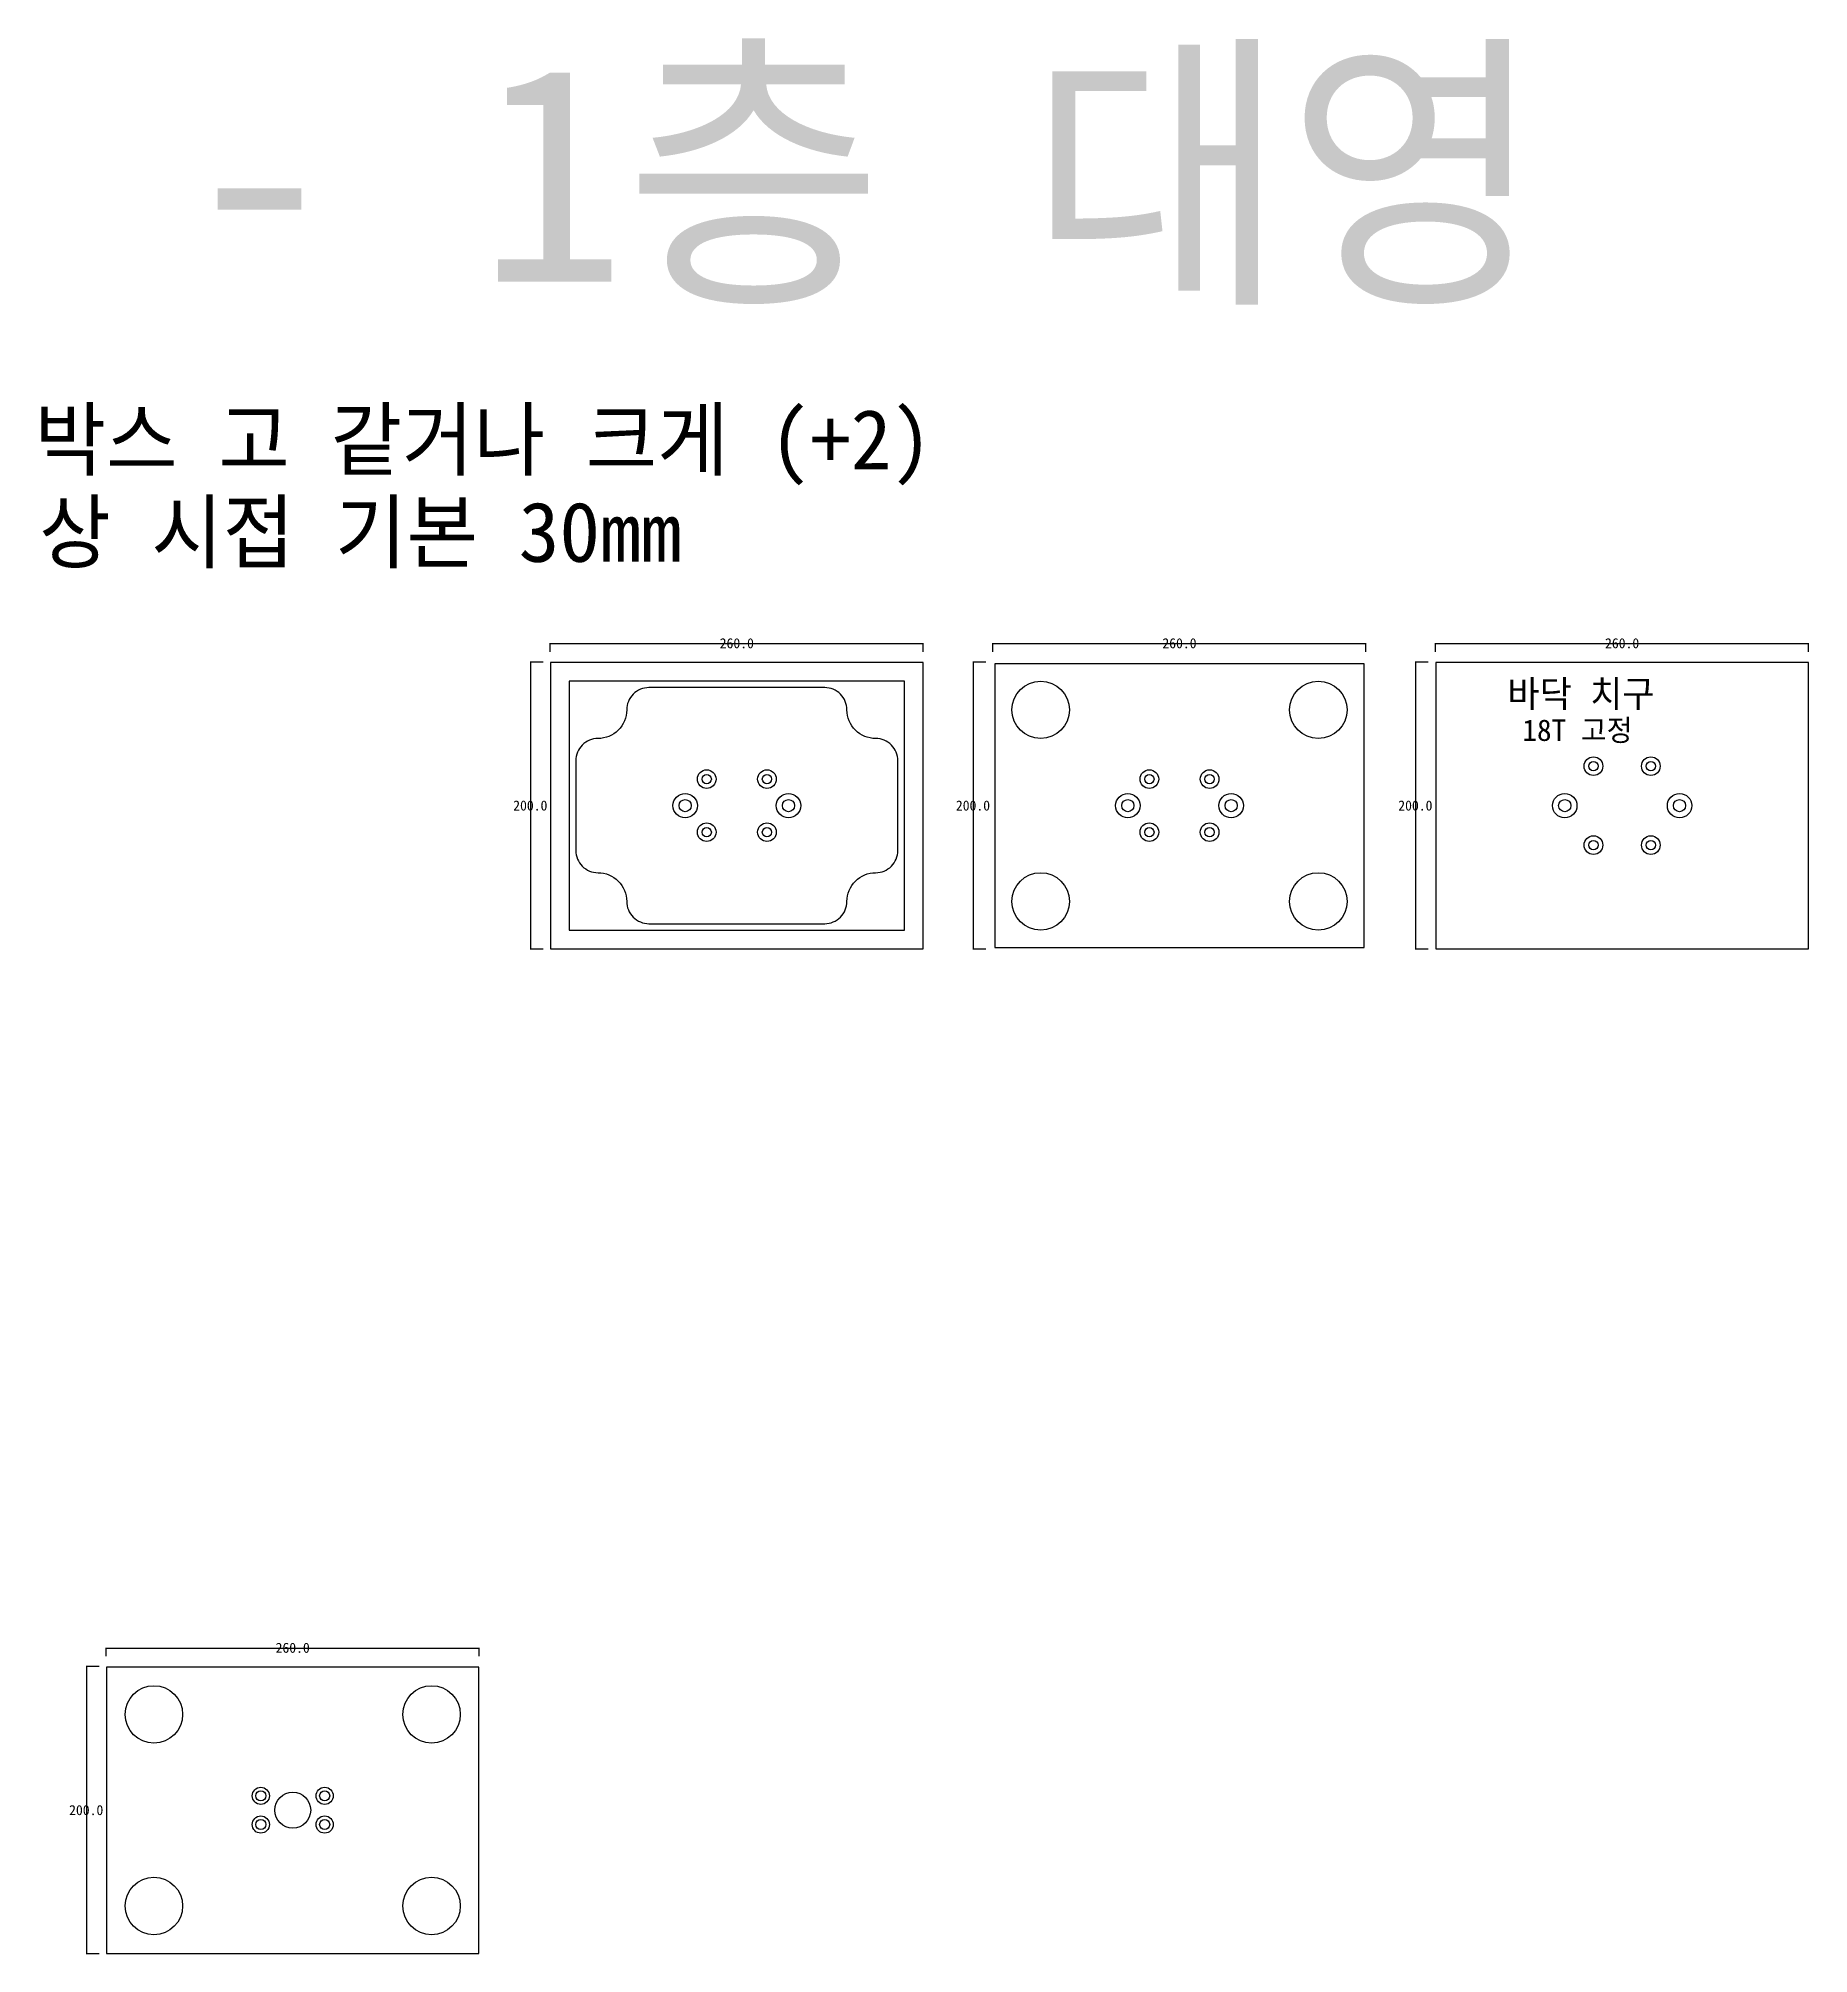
# Model space of a CAD drawing. Header units: millimetres. Extents: x 813 to 2846, y 374 to 1708.
# Drawn here: x 1612 to 2846, y 374 to 1708 of the extents above; entities that cross this region are included whole.
import ezdxf

# ---------------------------------------------------------------- set-up
doc = ezdxf.new("R2010")
doc.units = ezdxf.units.MM
for name, color, linetype in [('TEXT', 7, 'Continuous'), ('볼트 구멍', 7, 'Continuous'), ('치구', 7, 'Continuous'), ('치수', 7, 'Continuous')]:
    doc.layers.add(name, color=color, linetype=linetype)
doc.dimstyles.get("Standard").update_dxf_attribs({"dimtxt": 7, "dimasz": 0.18, "dimexe": 0.18, "dimexo": 0.0625, "dimgap": 0.09, "dimtad": 0, "dimtih": 1, "dimtoh": 1, "dimdec": 1, "dimzin": 0, "dimdsep": 46, "dimtxsty": 'Standard', "dimcen": 0.09, "dimadec": 0, "dimazin": 0, "dimtfac": 1, "dimtdec": 1, "dimtofl": 0, "dimtmove": 0, "dimatfit": 3, "dimfxl": 0, "dimtolj": 1, "dimtzin": 0, "dimarcsym": 0})

# ---------------------------------------------------------------- blocks, each defined once
blk = doc.blocks.new('*D24')
at = {"color": 0, "lineweight": -2}
for p, q in [((2586.1, 1280.9), (2586.1, 1286.9)), ((2586.1, 1286.7), (2846.1, 1286.7)), ((2846.1, 1280.9), (2846.1, 1286.9))]:
    blk.add_line(p, q, dxfattribs=at)
for points in [[(2586.1, 1286.7), (2586.3, 1286.7), (2586.3, 1286.6)], [(2846.1, 1286.7), (2846, 1286.6), (2846, 1286.7)]]:
    blk.add_solid(points)
at = {"layer": 'Defpoints'}
for p in [(2586.1, 1286.7), (2846.1, 1286.7), (2586.1, 1280.8), (2846.1, 1280.8)]:
    blk.add_point(p, dxfattribs=at)
at = {"insert": (2716.1, 1286.8), "char_height": 7, "attachment_point": 5}
blk.add_mtext('260.0', dxfattribs=at)
blk = doc.blocks.new('*D25')
at = {"color": 0, "lineweight": -2}
for p, q in [((1654.7, 573.7), (1645.7, 573.7)), ((1645.8, 573.7), (1645.8, 373.7)), ((1654.7, 373.7), (1645.7, 373.7))]:
    blk.add_line(p, q, dxfattribs=at)
for points in [[(1645.8, 573.7), (1645.9, 573.5), (1645.8, 573.5)], [(1645.8, 373.7), (1645.8, 373.9), (1645.9, 373.9)]]:
    blk.add_solid(points)
at = {"layer": 'Defpoints'}
for p in [(1645.8, 573.7), (1654.7, 573.7), (1645.8, 373.7), (1654.7, 373.7)]:
    blk.add_point(p, dxfattribs=at)
at = {"insert": (1645.7, 473.7), "char_height": 7, "attachment_point": 5}
blk.add_mtext('200.0', dxfattribs=at)
blk = doc.blocks.new('*D26')
at = {"color": 0, "lineweight": -2}
for p, q in [((1659.6, 580.9), (1659.6, 586.9)), ((1659.6, 586.7), (1919.6, 586.7)), ((1919.6, 580.9), (1919.6, 586.9))]:
    blk.add_line(p, q, dxfattribs=at)
for points in [[(1659.6, 586.7), (1659.8, 586.7), (1659.8, 586.6)], [(1919.6, 586.7), (1919.5, 586.6), (1919.5, 586.7)]]:
    blk.add_solid(points)
at = {"layer": 'Defpoints'}
for p in [(1659.6, 586.7), (1659.6, 580.8), (1919.6, 586.7), (1919.6, 580.8)]:
    blk.add_point(p, dxfattribs=at)
at = {"insert": (1789.6, 586.8), "char_height": 7, "attachment_point": 5}
blk.add_mtext('260.0', dxfattribs=at)
blk = doc.blocks.new('*D37')
at = {"color": 0, "lineweight": -2}
for p, q in [((2580.9, 1273.7), (2571.9, 1273.7)), ((2572.1, 1273.7), (2572.1, 1073.7)), ((2580.9, 1073.7), (2571.9, 1073.7))]:
    blk.add_line(p, q, dxfattribs=at)
for points in [[(2572.1, 1273.7), (2572.1, 1273.5), (2572.1, 1273.5)], [(2572.1, 1073.7), (2572.1, 1073.9), (2572.1, 1073.9)]]:
    blk.add_solid(points)
at = {"layer": 'Defpoints'}
for p in [(2572.1, 1273.7), (2581, 1273.7), (2572.1, 1073.7), (2581, 1073.7)]:
    blk.add_point(p, dxfattribs=at)
at = {"insert": (2572, 1173.7), "char_height": 7, "attachment_point": 5}
blk.add_mtext('200.0', dxfattribs=at)
blk = doc.blocks.new('*D38')
at = {"color": 0, "lineweight": -2}
for p, q in [((2272.7, 1273.7), (2263.7, 1273.7)), ((2263.8, 1273.7), (2263.8, 1073.7)), ((2272.7, 1073.7), (2263.7, 1073.7))]:
    blk.add_line(p, q, dxfattribs=at)
for points in [[(2263.8, 1273.7), (2263.9, 1273.5), (2263.8, 1273.5)], [(2263.8, 1073.7), (2263.8, 1073.9), (2263.9, 1073.9)]]:
    blk.add_solid(points)
at = {"layer": 'Defpoints'}
for p in [(2263.8, 1273.7), (2272.7, 1273.7), (2263.8, 1073.7), (2272.7, 1073.7)]:
    blk.add_point(p, dxfattribs=at)
at = {"insert": (2263.7, 1173.7), "char_height": 7, "attachment_point": 5}
blk.add_mtext('200.0', dxfattribs=at)
blk = doc.blocks.new('*D39')
at = {"color": 0, "lineweight": -2}
for p, q in [((1964.2, 1273.7), (1955.2, 1273.7)), ((1955.3, 1273.7), (1955.3, 1073.7)), ((1964.2, 1073.7), (1955.2, 1073.7))]:
    blk.add_line(p, q, dxfattribs=at)
for points in [[(1955.3, 1273.7), (1955.4, 1273.5), (1955.3, 1273.5)], [(1955.3, 1073.7), (1955.3, 1073.9), (1955.4, 1073.9)]]:
    blk.add_solid(points)
at = {"layer": 'Defpoints'}
for p in [(1955.3, 1273.7), (1964.2, 1273.7), (1955.3, 1073.7), (1964.2, 1073.7)]:
    blk.add_point(p, dxfattribs=at)
at = {"insert": (1955.2, 1173.7), "char_height": 7, "attachment_point": 5}
blk.add_mtext('200.0', dxfattribs=at)
blk = doc.blocks.new('*D40')
at = {"color": 0, "lineweight": -2}
for p, q in [((2277.6, 1280.9), (2277.6, 1286.9)), ((2277.6, 1286.7), (2537.6, 1286.7)), ((2537.6, 1280.9), (2537.6, 1286.9))]:
    blk.add_line(p, q, dxfattribs=at)
for points in [[(2277.6, 1286.7), (2277.8, 1286.7), (2277.8, 1286.6)], [(2537.6, 1286.7), (2537.5, 1286.6), (2537.5, 1286.7)]]:
    blk.add_solid(points)
at = {"layer": 'Defpoints'}
for p in [(2277.6, 1286.7), (2537.6, 1286.7), (2277.6, 1280.8), (2537.6, 1280.8)]:
    blk.add_point(p, dxfattribs=at)
at = {"insert": (2407.6, 1286.8), "char_height": 7, "attachment_point": 5}
blk.add_mtext('260.0', dxfattribs=at)
blk = doc.blocks.new('*D41')
at = {"color": 0, "lineweight": -2}
for p, q in [((1969.1, 1280.9), (1969.1, 1286.9)), ((1969.1, 1286.7), (2229.1, 1286.7)), ((2229.1, 1280.9), (2229.1, 1286.9))]:
    blk.add_line(p, q, dxfattribs=at)
for points in [[(1969.1, 1286.7), (1969.3, 1286.7), (1969.3, 1286.6)], [(2229.1, 1286.7), (2229, 1286.6), (2229, 1286.7)]]:
    blk.add_solid(points)
at = {"layer": 'Defpoints'}
for p in [(1969.1, 1286.7), (2229.1, 1286.7), (1969.1, 1280.8), (2229.1, 1280.8)]:
    blk.add_point(p, dxfattribs=at)
at = {"insert": (2099.1, 1286.8), "char_height": 7, "attachment_point": 5}
blk.add_mtext('260.0', dxfattribs=at)

msp = doc.modelspace()

# ---------------------------------------------------------------- linework, layer by layer
at = {"layer": '볼트 구멍', "color": 6}
for centre, radius in [((2696.13, 1201.18), 6.5), ((2736.13, 1201.18), 6.5), ((2078.13, 1192.18), 6.5), ((2120.13, 1192.18), 6.5), ((2386.63, 1192.18), 6.5), ((2428.63, 1192.18), 6.5), ((2063.13, 1173.68), 8.5), ((2135.13, 1173.68), 8.5), ((2371.63, 1173.68), 8.5), ((2443.63, 1173.68), 8.5), ((2676.13, 1173.68), 8.5), ((2756.13, 1173.68), 8.5), ((2078.13, 1155.18), 6.5), ((2120.13, 1155.18), 6.5), ((2386.63, 1155.18), 6.5), ((2428.63, 1155.18), 6.5), ((2696.13, 1146.18), 6.5), ((2736.13, 1146.18), 6.5), ((1767.38, 483.68), 6), ((1811.88, 483.68), 6), ((1767.38, 463.68), 6), ((1811.88, 463.68), 6)]:
    msp.add_circle(centre, radius, dxfattribs=at)
at = {"layer": '볼트 구멍', "color": 3}
for centre, radius in [((2696.13, 1201.18), 3.25), ((2736.13, 1201.18), 3.25), ((2078.13, 1192.18), 3.25), ((2120.13, 1192.18), 3.25), ((2386.63, 1192.18), 3.25), ((2428.63, 1192.18), 3.25), ((2063.13, 1173.68), 4.25), ((2135.13, 1173.68), 4.25), ((2371.63, 1173.68), 4.25), ((2443.63, 1173.68), 4.25), ((2676.13, 1173.68), 4.25), ((2756.13, 1173.68), 4.25), ((2078.13, 1155.18), 3.25), ((2120.13, 1155.18), 3.25), ((2386.63, 1155.18), 3.25), ((2428.63, 1155.18), 3.25), ((2696.13, 1146.18), 3.25), ((2736.13, 1146.18), 3.25), ((1767.38, 483.68), 3.5), ((1789.63, 473.68), 12.5), ((1811.88, 483.68), 3.5), ((1767.38, 463.68), 3.5), ((1811.88, 463.68), 3.5)]:
    msp.add_circle(centre, radius, dxfattribs=at)
at = {"layer": '치구'}
for points in [[(1969.38, 1273.43), (1969.38, 1073.93), (2228.88, 1073.93), (2228.88, 1273.43)], [(2278.88, 1272.43), (2278.88, 1074.93), (2536.38, 1074.93), (2536.38, 1272.43)], [(2586.38, 1273.43), (2586.38, 1073.93), (2845.88, 1073.93), (2845.88, 1273.43)], [(1982.38, 1260.43), (1982.38, 1086.93), (2215.88, 1086.93), (2215.88, 1260.43)], [(1659.88, 573.43), (1659.88, 373.93), (1919.38, 373.93), (1919.38, 573.43)]]:
    msp.add_lwpolyline(points, close=True, dxfattribs=at)
msp.add_lwpolyline([(1986.88, 1142.43, 0.4142136), (2002.38, 1126.93, -0.4142136), (2022.38, 1106.93, 0.4142136), (2037.88, 1091.43), (2160.38, 1091.43, 0.4142136), (2175.88, 1106.93, -0.4142136), (2195.88, 1126.93, 0.4142136), (2211.38, 1142.43), (2211.38, 1204.93, 0.4142136), (2195.88, 1220.43, -0.4142136), (2175.88, 1240.43, 0.4142136), (2160.38, 1255.93), (2037.88, 1255.93, 0.4142136), (2022.38, 1240.43, -0.4142136), (2002.38, 1220.43, 0.4142136), (1986.88, 1204.93)], format="xyb", close=True, dxfattribs=at)
for centre in [(2310.88, 1240.43), (2504.38, 1240.43), (2310.88, 1106.93), (2504.38, 1106.93), (1692.88, 540.43), (1886.38, 540.43), (1692.88, 406.93), (1886.38, 406.93)]:
    msp.add_circle(centre, 20, dxfattribs=at)

# ---------------------------------------------------------------- texts
at = {"layer": 'TEXT', "color": 3}
msp.add_text('거산 - 1층 대영', height=150, dxfattribs=at).set_placement((1254.54, 1538.77))
at = {"layer": 'TEXT', "color": 1}
for s, p in [('박스 고 같거나 크게 (+2)', (1609.78, 1407.99)), ('상 시접 기본 30mm', (1612.93, 1343.58))]:
    msp.add_text(s, height=41.6667, dxfattribs=at).set_placement(p)
at = {"layer": 'TEXT', "color": 6, "linetype": 'Continuous'}
msp.add_text('바닥 치구', height=18.75, dxfattribs=at).set_placement((2636.21, 1242.28))
at = {"layer": 'TEXT', "color": 6}
msp.add_text('18T 고정', height=15, dxfattribs=at).set_placement((2646.56, 1218.77))

# ---------------------------------------------------------------- dimensions: what is measured, and where the dimension line sits
at = {"layer": '치수', "color": 4}
for base, p1, p2, picture, middle in [((2229.13, 1286.67), (1969.13, 1280.79), (2229.13, 1280.79), '*D41', (2099.13, 1286.76)), ((2537.63, 1286.67), (2277.63, 1280.79), (2537.63, 1280.79), '*D40', (2407.63, 1286.76)), ((2846.13, 1286.67), (2586.13, 1280.79), (2846.13, 1280.79), '*D24', (2716.13, 1286.76)), ((1919.63, 586.67), (1659.63, 580.79), (1919.63, 580.79), '*D26', (1789.63, 586.76))]:
    dim = msp.add_linear_dim(base=base, p1=p1, p2=p2, dimstyle='Standard', override={"dimtxt": 5}, dxfattribs=at)
    dim.commit()
    dim.dimension.update_dxf_attribs({"geometry": picture, "text_midpoint": middle})
for base, p1, p2, picture, middle in [((1955.33, 1073.68), (1964.24, 1273.68), (1964.24, 1073.68), '*D39', (1955.24, 1173.68)), ((2263.83, 1073.68), (2272.74, 1273.68), (2272.74, 1073.68), '*D38', (2263.74, 1173.68)), ((2572.08, 1073.68), (2580.99, 1273.68), (2580.99, 1073.68), '*D37', (2571.99, 1173.68)), ((1645.83, 373.68), (1654.74, 573.68), (1654.74, 373.68), '*D25', (1645.74, 473.68))]:
    dim = msp.add_linear_dim(base=base, p1=p1, p2=p2, angle=90, dimstyle='Standard', override={"dimtxt": 5}, dxfattribs=at)
    dim.commit()
    dim.dimension.update_dxf_attribs({"geometry": picture, "text_midpoint": middle})

doc.saveas('drawing.dxf')
